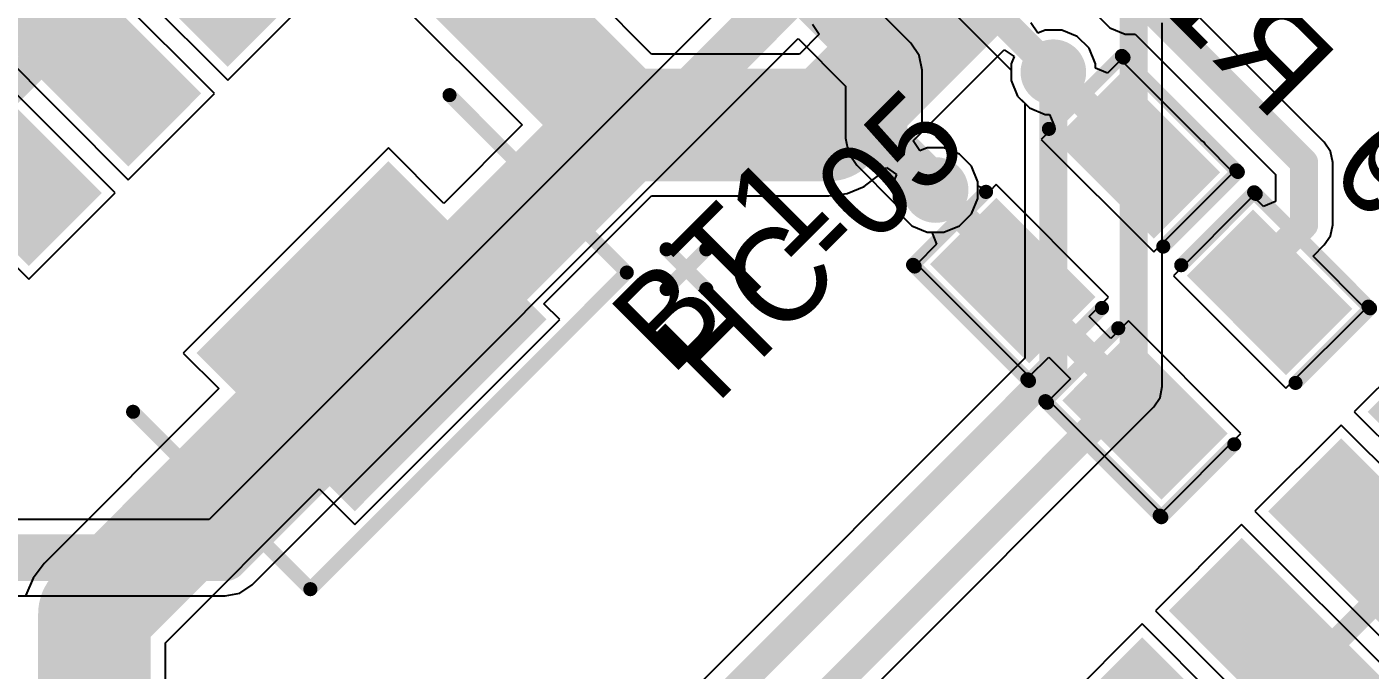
# Model space of a CAD drawing. Header units: millimetres. Extents: x 95 to 305, y 96 to 295.
# Drawn here: x 261.58 to 275.92, y 208.47 to 215.33 of the extents above; entities that cross this region are included whole.
import ezdxf

# ---------------------------------------------------------------- set-up
doc = ezdxf.new("R2010")
doc.units = ezdxf.units.MM
for name, color, linetype in [('BottomLayer', 5, 'Continuous'), ('BottomOverlay', 54, 'Continuous'), ('BottomPaste', 16, 'Continuous'), ('BottomSolder', 6, 'Continuous'), ('Mechanical1', 6, 'Continuous'), ('Mechanical11', 56, 'Continuous'), ('Mechanical9', 56, 'Continuous'), ('TopLayer', 1, 'Continuous'), ('TopPaste', 8, 'Continuous'), ('TopSolder', 216, 'Continuous'), ('ViaHoleLayer', 16, 'Continuous')]:
    doc.layers.add(name, color=color, linetype=linetype)
doc.styles.add('Arial', font='arial.ttf', dxfattribs={"height": 0.2})

# ---------------------------------------------------------------- blocks, each defined once
blk = doc.blocks.new('RES0805_B_123')
at = {"layer": 'BottomLayer'}
for points in [[(-1.388, 0.719), (-0.488, 0.719), (-0.488, -0.678), (-1.388, -0.678)], [(0.492, 0.719), (1.392, 0.719), (1.392, -0.678), (0.492, -0.678)]]:
    blk.add_hatch(color=5, dxfattribs=at).paths.add_polyline_path(points)
at = {"layer": 'BottomPaste'}
for points in [[(-1.388, 0.719), (-0.488, 0.719), (-0.488, -0.678), (-1.388, -0.678)], [(0.492, 0.719), (1.392, 0.719), (1.392, -0.678), (0.492, -0.678)]]:
    blk.add_hatch(color=16, dxfattribs=at).paths.add_polyline_path(points)
at = {"layer": 'BottomSolder'}
for points in [[(-1.438, 0.769), (-0.438, 0.769), (-0.438, -0.728), (-1.438, -0.728)], [(0.442, 0.769), (1.442, 0.769), (1.442, -0.728), (0.442, -0.728)]]:
    blk.add_hatch(color=6, dxfattribs=at).paths.add_polyline_path(points)
at = {"layer": 'BottomOverlay', "const_width": 0.15}
for points in [[(-0.45, 0.9), (-1.575, 0.9)], [(-1.575, -0.825), (-1.575, 0.875)], [(1.575, 0.9), (0.475, 0.9)], [(1.575, -0.825), (1.575, 0.875)], [(-0.475, -0.85), (-1.575, -0.85)], [(1.575, -0.85), (0.475, -0.85)]]:
    blk.add_lwpolyline(points, dxfattribs=at)
at = {"layer": 'BottomOverlay', "const_width": 0.075}
for points in [[(-1.613, 0.9, 1), (-1.538, 0.9, 1)], [(-1.613, 0.875, 1), (-1.538, 0.875, 1)], [(-0.487, 0.9, 1), (-0.412, 0.9, 1)], [(0.437, 0.9, 1), (0.513, 0.9, 1)], [(1.538, 0.9, 1), (1.613, 0.9, 1)], [(1.538, 0.875, 1), (1.613, 0.875, 1)], [(-1.613, -0.825, 1), (-1.538, -0.825, 1)], [(-1.613, -0.85, 1), (-1.538, -0.85, 1)], [(-0.512, -0.85, 1), (-0.437, -0.85, 1)], [(0.437, -0.85, 1), (0.513, -0.85, 1)], [(1.538, -0.825, 1), (1.613, -0.825, 1)], [(1.538, -0.85, 1), (1.613, -0.85, 1)]]:
    blk.add_lwpolyline(points, format="xyb", close=True, dxfattribs=at)
blk = doc.blocks.new('RES0805_B_125')
at = {"layer": 'BottomLayer'}
for points in [[(-1.388, 0.719), (-0.488, 0.719), (-0.488, -0.678), (-1.388, -0.678)], [(0.492, 0.719), (1.392, 0.719), (1.392, -0.678), (0.492, -0.678)]]:
    blk.add_hatch(color=5, dxfattribs=at).paths.add_polyline_path(points)
at = {"layer": 'BottomPaste'}
for points in [[(-1.388, 0.719), (-0.488, 0.719), (-0.488, -0.678), (-1.388, -0.678)], [(0.492, 0.719), (1.392, 0.719), (1.392, -0.678), (0.492, -0.678)]]:
    blk.add_hatch(color=16, dxfattribs=at).paths.add_polyline_path(points)
at = {"layer": 'BottomSolder'}
for points in [[(-1.438, 0.769), (-0.438, 0.769), (-0.438, -0.728), (-1.438, -0.728)], [(0.442, 0.769), (1.442, 0.769), (1.442, -0.728), (0.442, -0.728)]]:
    blk.add_hatch(color=6, dxfattribs=at).paths.add_polyline_path(points)
at = {"layer": 'BottomOverlay', "const_width": 0.15}
for points in [[(-0.45, 0.9), (-1.575, 0.9)], [(-1.575, -0.825), (-1.575, 0.875)], [(1.575, 0.9), (0.475, 0.9)], [(1.575, -0.825), (1.575, 0.875)], [(-0.475, -0.85), (-1.575, -0.85)], [(1.575, -0.85), (0.475, -0.85)]]:
    blk.add_lwpolyline(points, dxfattribs=at)
at = {"layer": 'BottomOverlay', "const_width": 0.075}
for points in [[(-1.613, 0.9, 1), (-1.538, 0.9, 1)], [(-1.613, 0.875, 1), (-1.538, 0.875, 1)], [(-0.488, 0.9, 1), (-0.413, 0.9, 1)], [(0.437, 0.9, 1), (0.512, 0.9, 1)], [(1.537, 0.9, 1), (1.612, 0.9, 1)], [(1.537, 0.875, 1), (1.612, 0.875, 1)], [(-1.613, -0.825, 1), (-1.538, -0.825, 1)], [(-1.613, -0.85, 1), (-1.538, -0.85, 1)], [(-0.513, -0.85, 1), (-0.438, -0.85, 1)], [(0.437, -0.85, 1), (0.512, -0.85, 1)], [(1.537, -0.825, 1), (1.612, -0.825, 1)], [(1.537, -0.85, 1), (1.612, -0.85, 1)]]:
    blk.add_lwpolyline(points, format="xyb", close=True, dxfattribs=at)
blk = doc.blocks.new('CAP_TANT_D_B_187')
at = {"layer": 'BottomLayer'}
for points in [[(-4.323, 1.403), (-2.037, 1.403), (-2.037, -1.391), (-4.323, -1.391)], [(2.077, 1.403), (4.363, 1.403), (4.363, -1.391), (2.077, -1.391)]]:
    blk.add_hatch(color=5, dxfattribs=at).paths.add_polyline_path(points)
at = {"layer": 'BottomPaste'}
for points in [[(-4.323, 1.403), (-2.037, 1.403), (-2.037, -1.391), (-4.323, -1.391)], [(2.077, 1.403), (4.363, 1.403), (4.363, -1.391), (2.077, -1.391)]]:
    blk.add_hatch(color=16, dxfattribs=at).paths.add_polyline_path(points)
at = {"layer": 'BottomSolder'}
for points in [[(-4.373, 1.453), (-1.987, 1.453), (-1.987, -1.441), (-4.373, -1.441)], [(2.027, 1.453), (4.413, 1.453), (4.413, -1.441), (2.027, -1.441)]]:
    blk.add_hatch(color=6, dxfattribs=at).paths.add_polyline_path(points)
at = {"layer": 'BottomOverlay', "const_width": 0.15}
for points in [[(-1.95, 2.375), (-4.625, 2.375)], [(-4.625, 2.375), (-4.625, -2.4)], [(4.675, 2.375), (1.975, 2.375)], [(4.675, 2.375), (4.675, -2.4)], [(-1.95, -2.4), (-4.625, -2.4)], [(4.675, -2.4), (1.975, -2.4)], [(-5.05, -2.575), (-5.05, -3.175)], [(-4.75, -2.875), (-5.35, -2.875)]]:
    blk.add_lwpolyline(points, dxfattribs=at)
at = {"layer": 'BottomOverlay', "const_width": 0.075}
for points in [[(-4.663, 2.375, 1), (-4.588, 2.375, 1)], [(-4.663, 2.375, 1), (-4.588, 2.375, 1)], [(-1.988, 2.375, 1), (-1.913, 2.375, 1)], [(1.937, 2.375, 1), (2.013, 2.375, 1)], [(4.638, 2.375, 1), (4.713, 2.375, 1)], [(4.638, 2.375, 1), (4.713, 2.375, 1)], [(-4.663, -2.4, 1), (-4.588, -2.4, 1)], [(-4.663, -2.4, 1), (-4.588, -2.4, 1)], [(-1.988, -2.4, 1), (-1.913, -2.4, 1)], [(1.937, -2.4, 1), (2.013, -2.4, 1)], [(4.638, -2.4, 1), (4.713, -2.4, 1)], [(4.638, -2.4, 1), (4.713, -2.4, 1)], [(-5.088, -2.575, 1), (-5.013, -2.575, 1)], [(-5.388, -2.875, 1), (-5.313, -2.875, 1)], [(-4.788, -2.875, 1), (-4.713, -2.875, 1)], [(-5.088, -3.175, 1), (-5.013, -3.175, 1)]]:
    blk.add_lwpolyline(points, format="xyb", close=True, dxfattribs=at)
blk = doc.blocks.new('HC_05_197')
at = {"layer": 'TopLayer'}
for points in [[(7.714, 2.787), (7.714, 1.787), (5.514, 1.787), (5.514, 2.787)], [(7.714, 1.287), (7.714, 0.287), (5.514, 0.287), (5.514, 1.287)], [(7.714, -0.213), (7.714, -1.213), (5.514, -1.213), (5.514, -0.213)], [(-7.986, -2.713), (-7.986, -1.713), (-5.786, -1.713), (-5.786, -2.713)], [(-7.986, -4.213), (-7.986, -3.213), (-5.786, -3.213), (-5.786, -4.213)], [(-7.986, -5.713), (-7.986, -4.713), (-5.786, -4.713), (-5.786, -5.713)]]:
    blk.add_hatch(color=1, dxfattribs=at).paths.add_polyline_path(points)
at = {"layer": 'TopPaste'}
for points in [[(7.714, 2.787), (7.714, 1.787), (5.514, 1.787), (5.514, 2.787)], [(7.714, 1.287), (7.714, 0.287), (5.514, 0.287), (5.514, 1.287)], [(7.714, -0.213), (7.714, -1.213), (5.514, -1.213), (5.514, -0.213)], [(-7.986, -2.713), (-7.986, -1.713), (-5.786, -1.713), (-5.786, -2.713)], [(-7.986, -4.213), (-7.986, -3.213), (-5.786, -3.213), (-5.786, -4.213)], [(-7.986, -5.713), (-7.986, -4.713), (-5.786, -4.713), (-5.786, -5.713)]]:
    blk.add_hatch(color=8, dxfattribs=at).paths.add_polyline_path(points)
at = {"layer": 'TopSolder'}
for points in [[(7.764, 4.337), (7.764, 3.237), (5.464, 3.237), (5.464, 4.337)], [(7.764, 2.837), (7.764, 1.737), (5.464, 1.737), (5.464, 2.837)], [(7.764, 1.337), (7.764, 0.237), (5.464, 0.237), (5.464, 1.337)], [(7.764, -0.163), (7.764, -1.263), (5.464, -1.263), (5.464, -0.163)], [(-8.036, -2.763), (-8.036, -1.663), (-5.736, -1.663), (-5.736, -2.763)], [(-8.036, -4.263), (-8.036, -3.163), (-5.736, -3.163), (-5.736, -4.263)], [(-8.036, -5.763), (-8.036, -4.663), (-5.736, -4.663), (-5.736, -5.763)]]:
    blk.add_hatch(color=216, dxfattribs=at).paths.add_polyline_path(points)
at = {"layer": 'Mechanical1', "const_width": 0.1}
for points in [[(-7.096, -12.973), (-7.096, 15.037)], [(6.924, -12.973), (6.924, 15.037)]]:
    blk.add_lwpolyline(points, dxfattribs=at)
at = {"layer": 'Mechanical11', "const_width": 0.254}
for points in [[(-7.267, -14.295), (-7.267, 15.042)], [(6.957, -14.295), (6.957, 15.042)]]:
    blk.add_lwpolyline(points, dxfattribs=at)
at = {"layer": 'Mechanical9'}
for s, p in [('HC-05', (0.499, -1.631)), ('BT1', (-0.051, -1.756))]:
    blk.add_text(s, height=1, rotation=-270, dxfattribs=at).set_placement(p)

msp = doc.modelspace()

# ---------------------------------------------------------------- hatches: boundary and pattern name
at = {"layer": 'BottomLayer'}
h = msp.add_hatch(color=5, dxfattribs=at)
edge = h.paths.add_edge_path()
edge.add_arc((272.537, 214.845), 0.3, 0, 360)
h = msp.add_hatch(color=5, dxfattribs=at)
edge = h.paths.add_edge_path()
edge.add_arc((271.281, 213.589), 0.3, 0, 360)
at = {"layer": 'BottomSolder'}
h = msp.add_hatch(color=6, dxfattribs=at)
edge = h.paths.add_edge_path()
edge.add_arc((272.537, 214.845), 0.35, 0, 360)
h = msp.add_hatch(color=6, dxfattribs=at)
edge = h.paths.add_edge_path()
edge.add_arc((271.281, 213.589), 0.35, 0, 360)
at = {"layer": 'TopLayer'}
h = msp.add_hatch(color=1, dxfattribs=at)
edge = h.paths.add_edge_path()
edge.add_arc((272.537, 214.845), 0.3, 0, 360)
h = msp.add_hatch(color=1, dxfattribs=at)
edge = h.paths.add_edge_path()
edge.add_arc((271.281, 213.589), 0.3, 0, 360)
at = {"layer": 'TopSolder'}
h = msp.add_hatch(color=216, dxfattribs=at)
edge = h.paths.add_edge_path()
edge.add_arc((272.537, 214.845), 0.35, 0, 360)
h = msp.add_hatch(color=216, dxfattribs=at)
edge = h.paths.add_edge_path()
edge.add_arc((271.281, 213.589), 0.35, 0, 360)
at = {"layer": 'ViaHoleLayer'}
h = msp.add_hatch(color=16, dxfattribs=at)
edge = h.paths.add_edge_path()
edge.add_arc((272.537, 214.845), 0.15, 0, 360)
h = msp.add_hatch(color=16, dxfattribs=at)
edge = h.paths.add_edge_path()
edge.add_arc((271.281, 213.589), 0.15, 0, 360)

# ---------------------------------------------------------------- linework, layer by layer
at = {"layer": 'BottomLayer'}
for p, q in [((268.251, 215.039), (264.314, 218.977)), ((263.022, 218.129), (266.868, 214.283)), ((275.428, 214.099), (273.843, 215.683)), ((273.012, 215.446), (273.138, 215.319)), ((269.966, 215.358), (270.038, 215.25)), ((272.37, 215.263), (272.298, 215.37)), ((272.448, 215.295), (272.37, 215.263)), ((272.627, 215.295), (272.448, 215.295)), ((272.792, 215.227), (272.627, 215.295)), ((273.138, 215.319), (273.304, 215.251)), ((270.038, 215.25), (269.827, 215.039)), ((272.919, 215.1), (272.792, 215.227)), ((273.304, 215.251), (273.411, 215.251)), ((273.411, 215.251), (274.906, 213.756)), ((269.827, 215.039), (268.251, 215.039)), ((271.041, 214.114), (272.012, 215.085)), ((272.012, 215.085), (272.12, 215.013)), ((272.12, 215.013), (272.087, 214.935)), ((272.987, 214.935), (272.919, 215.1)), ((272.087, 214.935), (272.087, 214.756)), ((272.987, 214.887), (272.987, 214.935)), ((273.114, 214.835), (272.987, 214.887)), ((273.257, 214.977), (273.114, 214.835)), ((274.115, 214.119), (273.257, 214.977)), ((272.087, 214.756), (272.156, 214.59)), ((272.156, 214.59), (272.282, 214.464)), ((272.282, 214.464), (272.448, 214.395)), ((266.868, 214.283), (266.033, 213.447)), ((272.448, 214.395), (272.495, 214.395)), ((272.495, 214.395), (272.548, 214.268)), ((272.548, 214.268), (272.408, 214.128)), ((272.408, 214.128), (273.608, 212.929)), ((265.442, 214.038), (263.254, 211.85)), ((266.033, 213.447), (265.442, 214.038)), ((271.113, 214.006), (271.041, 214.114)), ((271.191, 214.039), (271.113, 214.006)), ((271.37, 214.039), (271.191, 214.039)), ((271.536, 213.97), (271.37, 214.039)), ((274.14, 214.102), (274.115, 214.119)), ((274.157, 214.077), (274.14, 214.102)), ((274.457, 213.777), (274.157, 214.077)), ((275.494, 214), (275.428, 214.099)), ((275.428, 214.099), (275.428, 214.099)), ((275.518, 213.882), (275.494, 214)), ((271.662, 213.843), (271.536, 213.97)), ((271.731, 213.678), (271.662, 213.843)), ((275.518, 213.219), (275.518, 213.882)), ((275.518, 213.882), (275.518, 213.882)), ((270.519, 213.628), (270.675, 213.748)), ((270.675, 213.748), (270.756, 213.828)), ((270.756, 213.828), (270.863, 213.756)), ((270.863, 213.756), (270.831, 213.678)), ((273.608, 212.929), (274.457, 213.777)), ((274.906, 213.756), (274.906, 213.465)), ((270.336, 213.552), (270.519, 213.628)), ((270.831, 213.678), (270.831, 213.499)), ((271.731, 213.631), (271.731, 213.678)), ((271.858, 213.578), (271.731, 213.631)), ((271.927, 213.648), (271.858, 213.578)), ((273.127, 212.448), (271.927, 213.648)), ((267.102, 212.377), (268.251, 213.526)), ((268.251, 213.526), (270.141, 213.526)), ((270.141, 213.526), (270.336, 213.552)), ((270.831, 213.499), (270.899, 213.334)), ((274.667, 213.523), (273.819, 212.675)), ((274.779, 213.412), (274.667, 213.523)), ((274.906, 213.465), (274.779, 213.412)), ((270.899, 213.334), (271.026, 213.207)), ((271.026, 213.207), (271.191, 213.139)), ((271.191, 213.139), (271.239, 213.139)), ((271.239, 213.139), (271.291, 213.012)), ((275.494, 213.102), (275.518, 213.219)), ((275.518, 213.219), (275.518, 213.219)), ((271.291, 213.012), (271.079, 212.799)), ((275.308, 212.883), (275.428, 213.003)), ((275.428, 213.003), (275.494, 213.102)), ((275.867, 212.323), (275.308, 212.883)), ((271.079, 212.799), (272.279, 211.599)), ((273.819, 212.675), (275.019, 211.475)), ((272.919, 212.24), (273.127, 212.448)), ((267.27, 212.209), (267.102, 212.377)), ((275.019, 211.475), (275.867, 212.323)), ((265.083, 210.022), (267.27, 212.209)), ((273.152, 212.007), (272.919, 212.24)), ((273.338, 212.194), (273.152, 212.007)), ((274.538, 210.994), (273.338, 212.194)), ((263.254, 211.85), (263.633, 211.471)), ((272.279, 211.599), (272.487, 211.807)), ((272.487, 211.807), (272.719, 211.575)), ((272.719, 211.575), (272.49, 211.345)), ((263.633, 211.471), (261.77, 209.608)), ((272.49, 211.345), (273.69, 210.145)), ((273.69, 210.145), (274.538, 210.994)), ((263.062, 208.76), (264.703, 210.401)), ((264.703, 210.401), (265.083, 210.022)), ((261.77, 209.608), (261.65, 209.451)), ((261.65, 209.451), (261.575, 209.269)), ((263.062, 204.681), (263.062, 208.76))]:
    msp.add_line(p, q, dxfattribs=at)
for points, const_width in [([(263.557, 218.664), (267.938, 214.283)], 1.2), ([(270.141, 214.283), (273.234, 217.376)], 1.2), ([(273.393, 215.701), (275.212, 213.882)], 0.3), ([(272.537, 214.845), (273.43, 213.953)], 0.3), ([(265.685, 212.03), (267.938, 214.283)], 1.2), ([(267.938, 214.283), (270.141, 214.283)], 1.2), ([(273.43, 213.953), (273.432, 213.953)], 0.3), ([(273.432, 213.953), (273.5, 213.886)], 0.3), ([(273.5, 213.886), (273.924, 213.886)], 0.3), ([(275.212, 213.219), (275.212, 213.882)], 0.3), ([(271.281, 213.589), (272.103, 212.766)], 0.3), ([(274.843, 212.85), (275.212, 213.219)], 0.3), ([(274.843, 212.499), (274.843, 212.85)], 0.3), ([(272.103, 212.623), (272.103, 212.766)], 0.3), ([(272.103, 212.623), (273.514, 211.213)], 0.3), ([(262.305, 209.073), (265.262, 212.03)], 1.2), ([(265.262, 212.03), (265.685, 212.03)], 1.2), ([(273.514, 211.17), (273.514, 211.213)], 0.3), ([(262.305, 204.681), (262.305, 209.073)], 1.2)]:
    msp.add_lwpolyline(points, dxfattribs=dict(at, const_width=const_width))
for points, const_width in [([(272.462, 214.845, 1), (272.612, 214.845, 1)], 0.15), ([(267.638, 214.283, 1), (268.238, 214.283, 1)], 0.6), ([(267.638, 214.283, 1), (268.238, 214.283, 1)], 0.6), ([(267.638, 214.283, 1), (268.238, 214.283, 1)], 0.6), ([(269.841, 214.283, 1), (270.441, 214.283, 1)], 0.6), ([(269.841, 214.283, 1), (270.441, 214.283, 1)], 0.6), ([(273.355, 213.953, 1), (273.505, 213.953, 1)], 0.15), ([(273.355, 213.953, 1), (273.505, 213.953, 1)], 0.15), ([(273.357, 213.953, 1), (273.507, 213.953, 1)], 0.15), ([(273.357, 213.953, 1), (273.507, 213.953, 1)], 0.15), ([(273.425, 213.886, 1), (273.575, 213.886, 1)], 0.15), ([(273.425, 213.886, 1), (273.575, 213.886, 1)], 0.15), ([(273.849, 213.886, 1), (273.999, 213.886, 1)], 0.15), ([(275.137, 213.882, 1), (275.287, 213.882, 1)], 0.15), ([(275.137, 213.882, 1), (275.287, 213.882, 1)], 0.15), ([(271.206, 213.589, 1), (271.356, 213.589, 1)], 0.15), ([(275.137, 213.219, 1), (275.287, 213.219, 1)], 0.15), ([(275.137, 213.219, 1), (275.287, 213.219, 1)], 0.15), ([(274.768, 212.85, 1), (274.918, 212.85, 1)], 0.15), ([(274.768, 212.85, 1), (274.918, 212.85, 1)], 0.15), ([(272.028, 212.766, 1), (272.178, 212.766, 1)], 0.15), ([(272.028, 212.766, 1), (272.178, 212.766, 1)], 0.15), ([(272.028, 212.623, 1), (272.178, 212.623, 1)], 0.15), ([(272.028, 212.623, 1), (272.178, 212.623, 1)], 0.15), ([(264.962, 212.03, 1), (265.562, 212.03, 1)], 0.6), ([(264.962, 212.03, 1), (265.562, 212.03, 1)], 0.6), ([(265.385, 212.03, 1), (265.985, 212.03, 1)], 0.6), ([(265.385, 212.03, 1), (265.985, 212.03, 1)], 0.6), ([(274.768, 212.499, 1), (274.918, 212.499, 1)], 0.15), ([(273.439, 211.213, 1), (273.589, 211.213, 1)], 0.15), ([(273.439, 211.213, 1), (273.589, 211.213, 1)], 0.15), ([(273.439, 211.17, 1), (273.589, 211.17, 1)], 0.15), ([(262.005, 209.073, 1), (262.605, 209.073, 1)], 0.6), ([(262.005, 209.073, 1), (262.605, 209.073, 1)], 0.6)]:
    msp.add_lwpolyline(points, format="xyb", close=True, dxfattribs=dict(at, const_width=const_width))
at = {"layer": 'TopLayer'}
for p, q in [((261.96, 216.528), (263.728, 214.76)), ((263.586, 214.618), (261.818, 216.386)), ((270.724, 216.231), (272.087, 214.868)), ((269.389, 215.935), (263.531, 210.076)), ((271.016, 215.155), (270.24, 215.931)), ((263.728, 214.76), (264.647, 215.679)), ((260.899, 215.467), (262.667, 213.699)), ((262.525, 213.558), (260.758, 215.325)), ((273.699, 211.493), (273.699, 215.37)), ((263.988, 209.38), (269.813, 215.205)), ((269.813, 215.205), (270.32, 214.697)), ((271.105, 215.022), (271.016, 215.155)), ((271.136, 214.866), (271.105, 215.022)), ((271.136, 214.31), (271.136, 214.866)), ((272.087, 214.868), (272.087, 214.756)), ((272.087, 214.756), (272.156, 214.59)), ((262.667, 213.699), (263.586, 214.618)), ((270.32, 214.697), (270.32, 214.141)), ((272.156, 214.59), (272.232, 214.515)), ((272.232, 214.515), (272.232, 211.795)), ((259.838, 214.406), (261.606, 212.638)), ((271.434, 214.012), (271.136, 214.31)), ((270.32, 214.141), (270.32, 214.141)), ((270.32, 214.141), (270.351, 213.985)), ((270.351, 213.985), (270.44, 213.853)), ((271.536, 213.97), (271.434, 214.012)), ((270.44, 213.853), (270.857, 213.435)), ((271.662, 213.843), (271.536, 213.97)), ((271.731, 213.678), (271.662, 213.843)), ((261.606, 212.638), (262.525, 213.558)), ((271.731, 213.499), (271.731, 213.678)), ((270.857, 213.435), (270.899, 213.334)), ((271.662, 213.334), (271.731, 213.499)), ((270.899, 213.334), (271.026, 213.207)), ((271.536, 213.207), (271.662, 213.334)), ((271.026, 213.207), (271.191, 213.139)), ((271.191, 213.139), (271.37, 213.139)), ((271.37, 213.139), (271.536, 213.207)), ((276.668, 212.144), (275.748, 211.224)), ((272.232, 211.795), (264.356, 203.919)), ((273.676, 211.376), (273.699, 211.493)), ((265.35, 203.017), (273.61, 211.277)), ((273.61, 211.277), (273.676, 211.376)), ((275.748, 211.224), (277.516, 209.456)), ((275.607, 211.083), (274.688, 210.164)), ((277.375, 209.315), (275.607, 211.083)), ((274.688, 210.164), (276.455, 208.396)), ((263.531, 210.076), (259.3, 210.076)), ((274.546, 210.022), (273.627, 209.103)), ((276.314, 208.254), (274.546, 210.022)), ((259.131, 209.261), (263.7, 209.261)), ((263.7, 209.261), (263.856, 209.292)), ((263.7, 209.261), (263.7, 209.261)), ((263.856, 209.292), (263.988, 209.38)), ((273.627, 209.103), (275.395, 207.335)), ((273.486, 208.962), (272.566, 208.042)), ((275.253, 207.194), (273.486, 208.962))]:
    msp.add_line(p, q, dxfattribs=at)
for points, const_width in [([(270.713, 216.676), (272.537, 214.851)], 0.3), ([(263.7, 209.669), (269.813, 215.781)], 0.5), ([(269.813, 215.781), (270.728, 214.866)], 0.5), ([(273.393, 211.493), (273.393, 215.701)], 0.3), ([(270.728, 214.141), (270.728, 214.866)], 0.5), ([(272.537, 214.845), (272.537, 214.851)], 0.3), ([(272.537, 211.668), (272.537, 214.845)], 0.3), ([(270.728, 214.141), (271.281, 213.589)], 0.5), ([(264.338, 203.469), (272.537, 211.668)], 0.3), ([(264.9, 203), (273.393, 211.493)], 0.3), ([(259.131, 209.669), (263.7, 209.669)], 0.5), ([(276.031, 209.739), (277.304, 208.467)], 0.3)]:
    msp.add_lwpolyline(points, dxfattribs=dict(at, const_width=const_width))
for points, const_width in [([(270.603, 214.866, 1), (270.853, 214.866, 1)], 0.25), ([(270.603, 214.866, 1), (270.853, 214.866, 1)], 0.25), ([(272.462, 214.851, 1), (272.612, 214.851, 1)], 0.15), ([(272.462, 214.851, 1), (272.612, 214.851, 1)], 0.15), ([(272.462, 214.845, 1), (272.612, 214.845, 1)], 0.15), ([(272.462, 214.845, 1), (272.612, 214.845, 1)], 0.15), ([(270.603, 214.141, 1), (270.853, 214.141, 1)], 0.25), ([(270.603, 214.141, 1), (270.853, 214.141, 1)], 0.25), ([(271.156, 213.589, 1), (271.406, 213.589, 1)], 0.25), ([(272.462, 211.668, 1), (272.612, 211.668, 1)], 0.15), ([(272.462, 211.668, 1), (272.612, 211.668, 1)], 0.15), ([(273.318, 211.493, 1), (273.468, 211.493, 1)], 0.15), ([(273.318, 211.493, 1), (273.468, 211.493, 1)], 0.15), ([(263.575, 209.669, 1), (263.825, 209.669, 1)], 0.25), ([(263.575, 209.669, 1), (263.825, 209.669, 1)], 0.25), ([(275.956, 209.739, 1), (276.106, 209.739, 1)], 0.15)]:
    msp.add_lwpolyline(points, format="xyb", close=True, dxfattribs=dict(at, const_width=const_width))

# ---------------------------------------------------------------- block references
for name, p, rotation in [('HC_05_197', (269.737, 212.799), 315), ('CAP_TANT_D_B_187', (263.018, 214.283), 135), ('RES0805_B_123', (272.755, 213.304), 225), ('RES0805_B_125', (274.166, 211.85), 225)]:
    msp.add_blockref(name, p, dxfattribs=dict(rotation=rotation))

# ---------------------------------------------------------------- texts
at = {"layer": 'BottomOverlay', "style": 'Arial', "text_generation_flag": 2}
for s, p in [('R11', (274.9, 214.3)), ('R9', (276.7, 212.5))]:
    msp.add_text(s, height=1, rotation=315, dxfattribs=at).set_placement(p)

doc.saveas('drawing.dxf')
